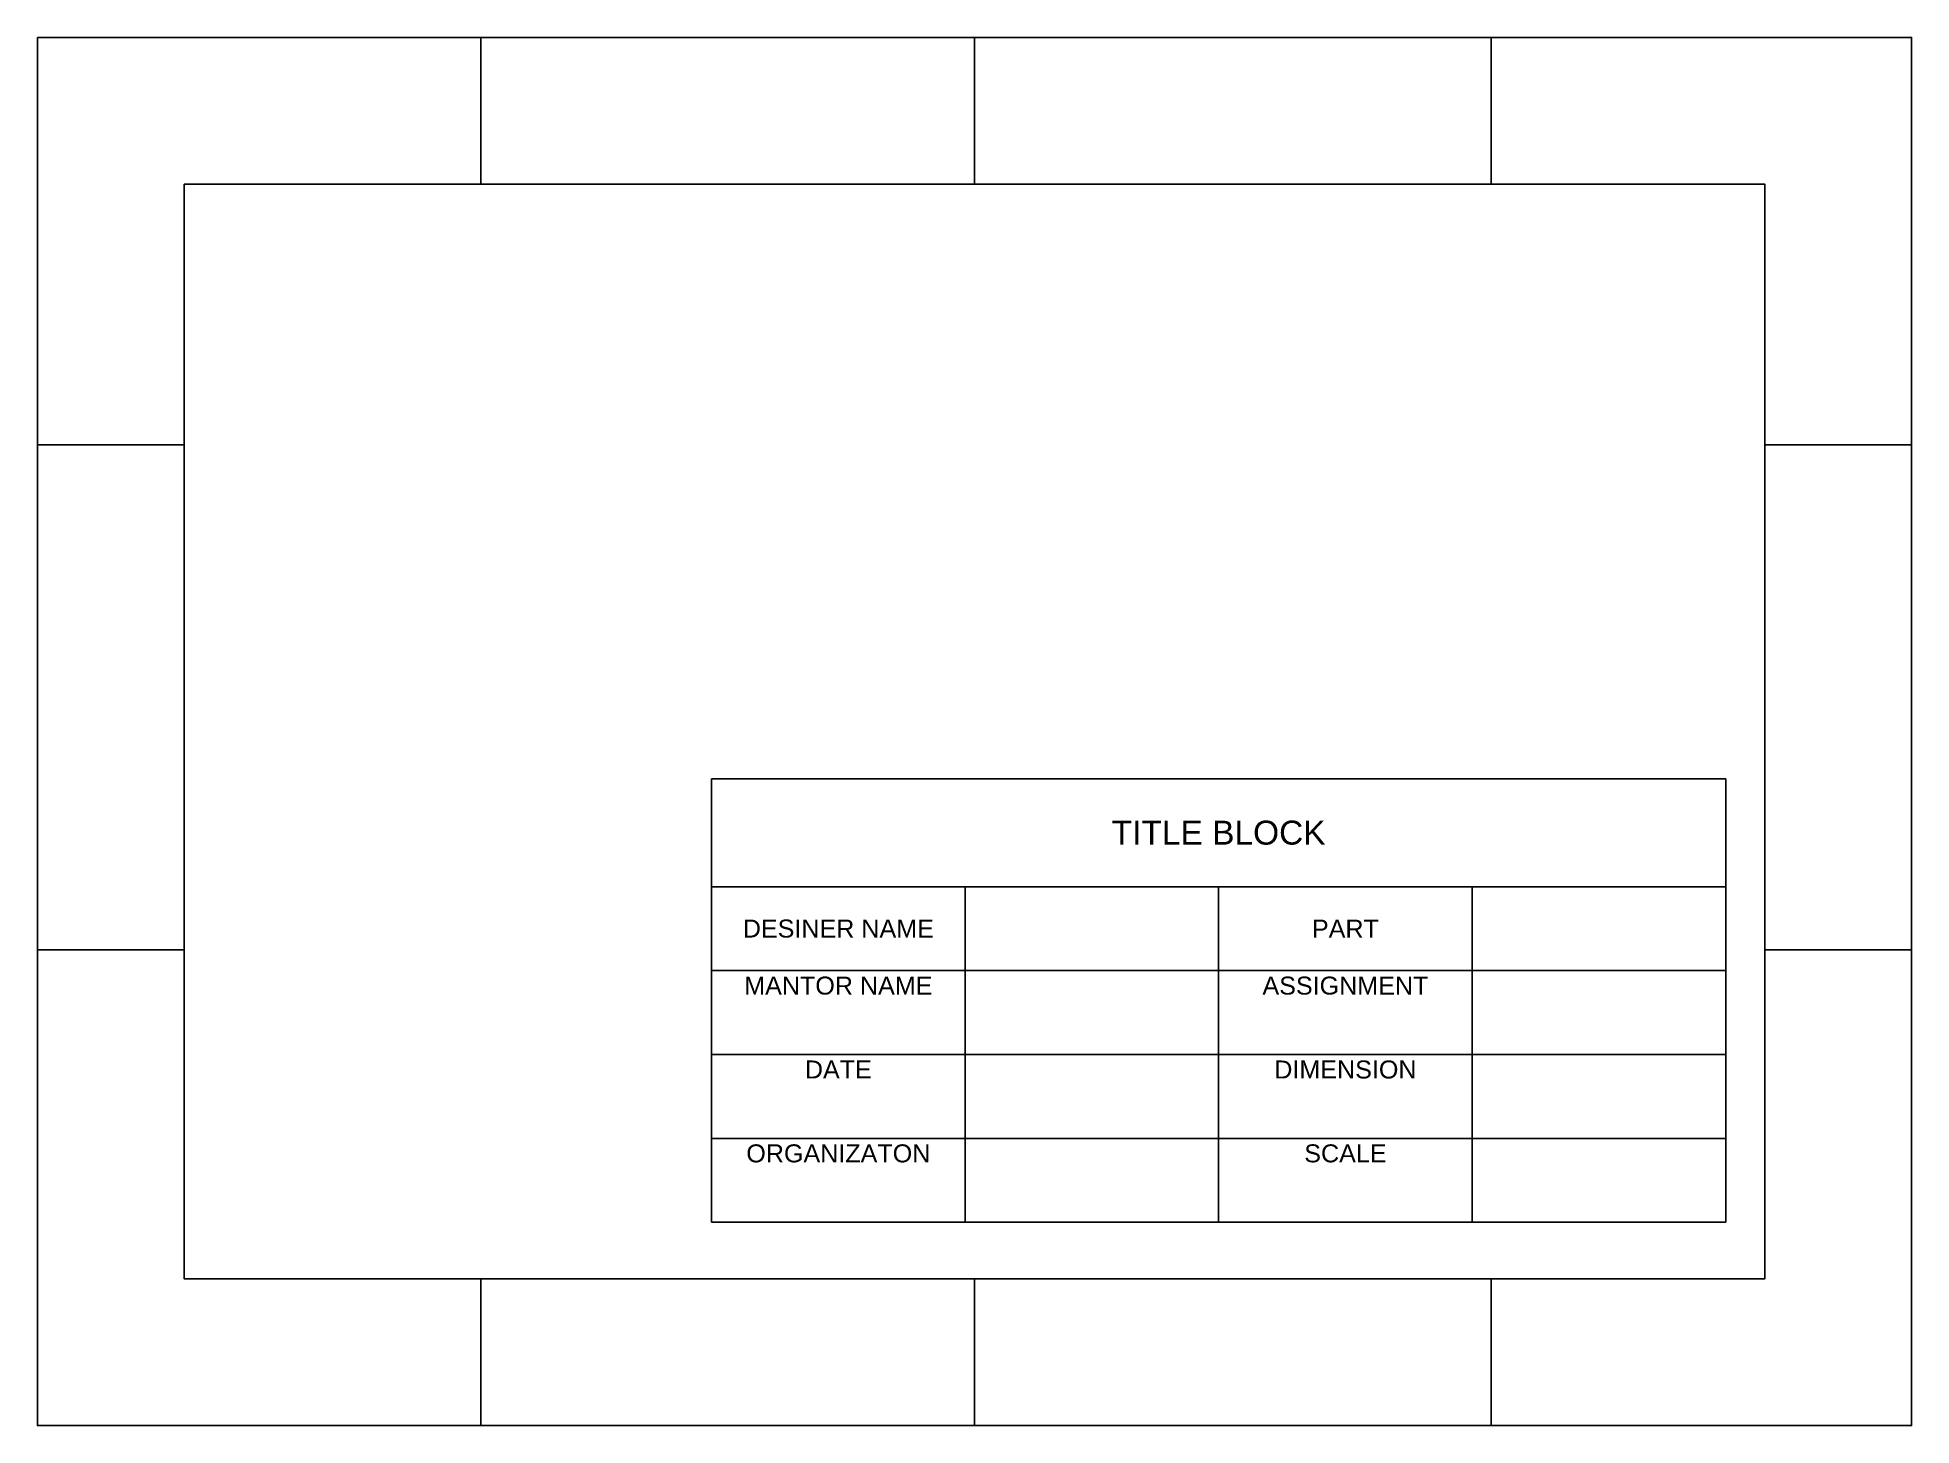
# Model space of a CAD drawing. Header units: millimetres. Extents: x 2892 to 3362, y 1382 to 1729.
import ezdxf

# ---------------------------------------------------------------- set-up
doc = ezdxf.new("R2010")
doc.units = ezdxf.units.MM
doc.styles.get("Standard").update_dxf_attribs({"font": 'arial.ttf'})

# ---------------------------------------------------------------- blocks, each defined once
blk = doc.blocks.new('*T3')
at = {"color": 0, "linetype": 'ByBlock', "lineweight": -2, "transparency": 16777216}
for p, q in [((0, 0), (254, 0)), ((0, 0), (0, -111)), ((254, 0), (254, -111)), ((0, -27), (254, -27)), ((63.5, -27), (63.5, -111)), ((127, -27), (127, -111)), ((190.5, -27), (190.5, -111)), ((0, -48), (254, -48)), ((0, -69), (254, -69)), ((0, -90), (254, -90)), ((0, -111), (254, -111))]:
    blk.add_line(p, q, dxfattribs=at)
at = {"color": 0, "transparency": 16777216}
for s, insert, char_height, width, attachment_point in [('TITLE BLOCK', (127, -13.5), 6, 251, 5), ('DESINER NAME ', (31.75, -37.5), 4.5, 60.5, 5), ('PART', (158.75, -37.5), 4.5, 60.5, 5), ('MANTOR NAME', (31.75, -49.5), 4.5, 60.5, 2), ('ASSIGNMENT', (158.75, -49.5), 4.5, 60.5, 2), ('DATE', (31.75, -70.5), 4.5, 60.5, 2), ('DIMENSION', (158.75, -70.5), 4.5, 60.5, 2), ('ORGANIZATON', (31.75, -91.5), 4.5, 60.5, 2), ('SCALE', (158.75, -91.5), 4.5, 60.5, 2)]:
    blk.add_mtext(s, dxfattribs=dict(at, insert=insert, char_height=char_height, width=width, attachment_point=attachment_point))

msp = doc.modelspace()

# ---------------------------------------------------------------- linework, layer by layer
for p, q in [((3003.35, 1729.28), (3003.35, 1692.54)), ((3127.01, 1729.28), (3256.39, 1729.28)), ((3127.01, 1692.54), (3127.01, 1729.28)), ((3256.39, 1729.28), (3256.39, 1692.54)), ((2892.34, 1627.3), (2929.07, 1627.3)), ((3324.96, 1627.3), (3361.69, 1627.3)), ((3361.69, 1627.3), (3361.69, 1500.9)), ((2929.07, 1500.9), (2892.34, 1500.9)), ((3361.69, 1500.9), (3324.96, 1500.9)), ((3003.35, 1418.54), (3003.35, 1381.8)), ((3127.01, 1381.8), (3127.01, 1418.54)), ((3256.39, 1418.54), (3256.39, 1381.8)), ((3003.35, 1381.8), (3127.01, 1381.8))]:
    msp.add_line(p, q)
for points in [[(2892.34, 1729.28), (3361.69, 1729.28), (3361.69, 1381.8), (2892.34, 1381.8)], [(2929.07, 1692.54), (3324.96, 1692.54), (3324.96, 1418.54), (2929.07, 1418.54)], [(2929.07, 1692.54), (3324.96, 1692.54), (3324.96, 1418.54), (2929.07, 1418.54)]]:
    msp.add_lwpolyline(points, close=True)

# ---------------------------------------------------------------- block references
msp.add_blockref('*T3', (3061.16, 1543.68))

doc.saveas('drawing.dxf')
